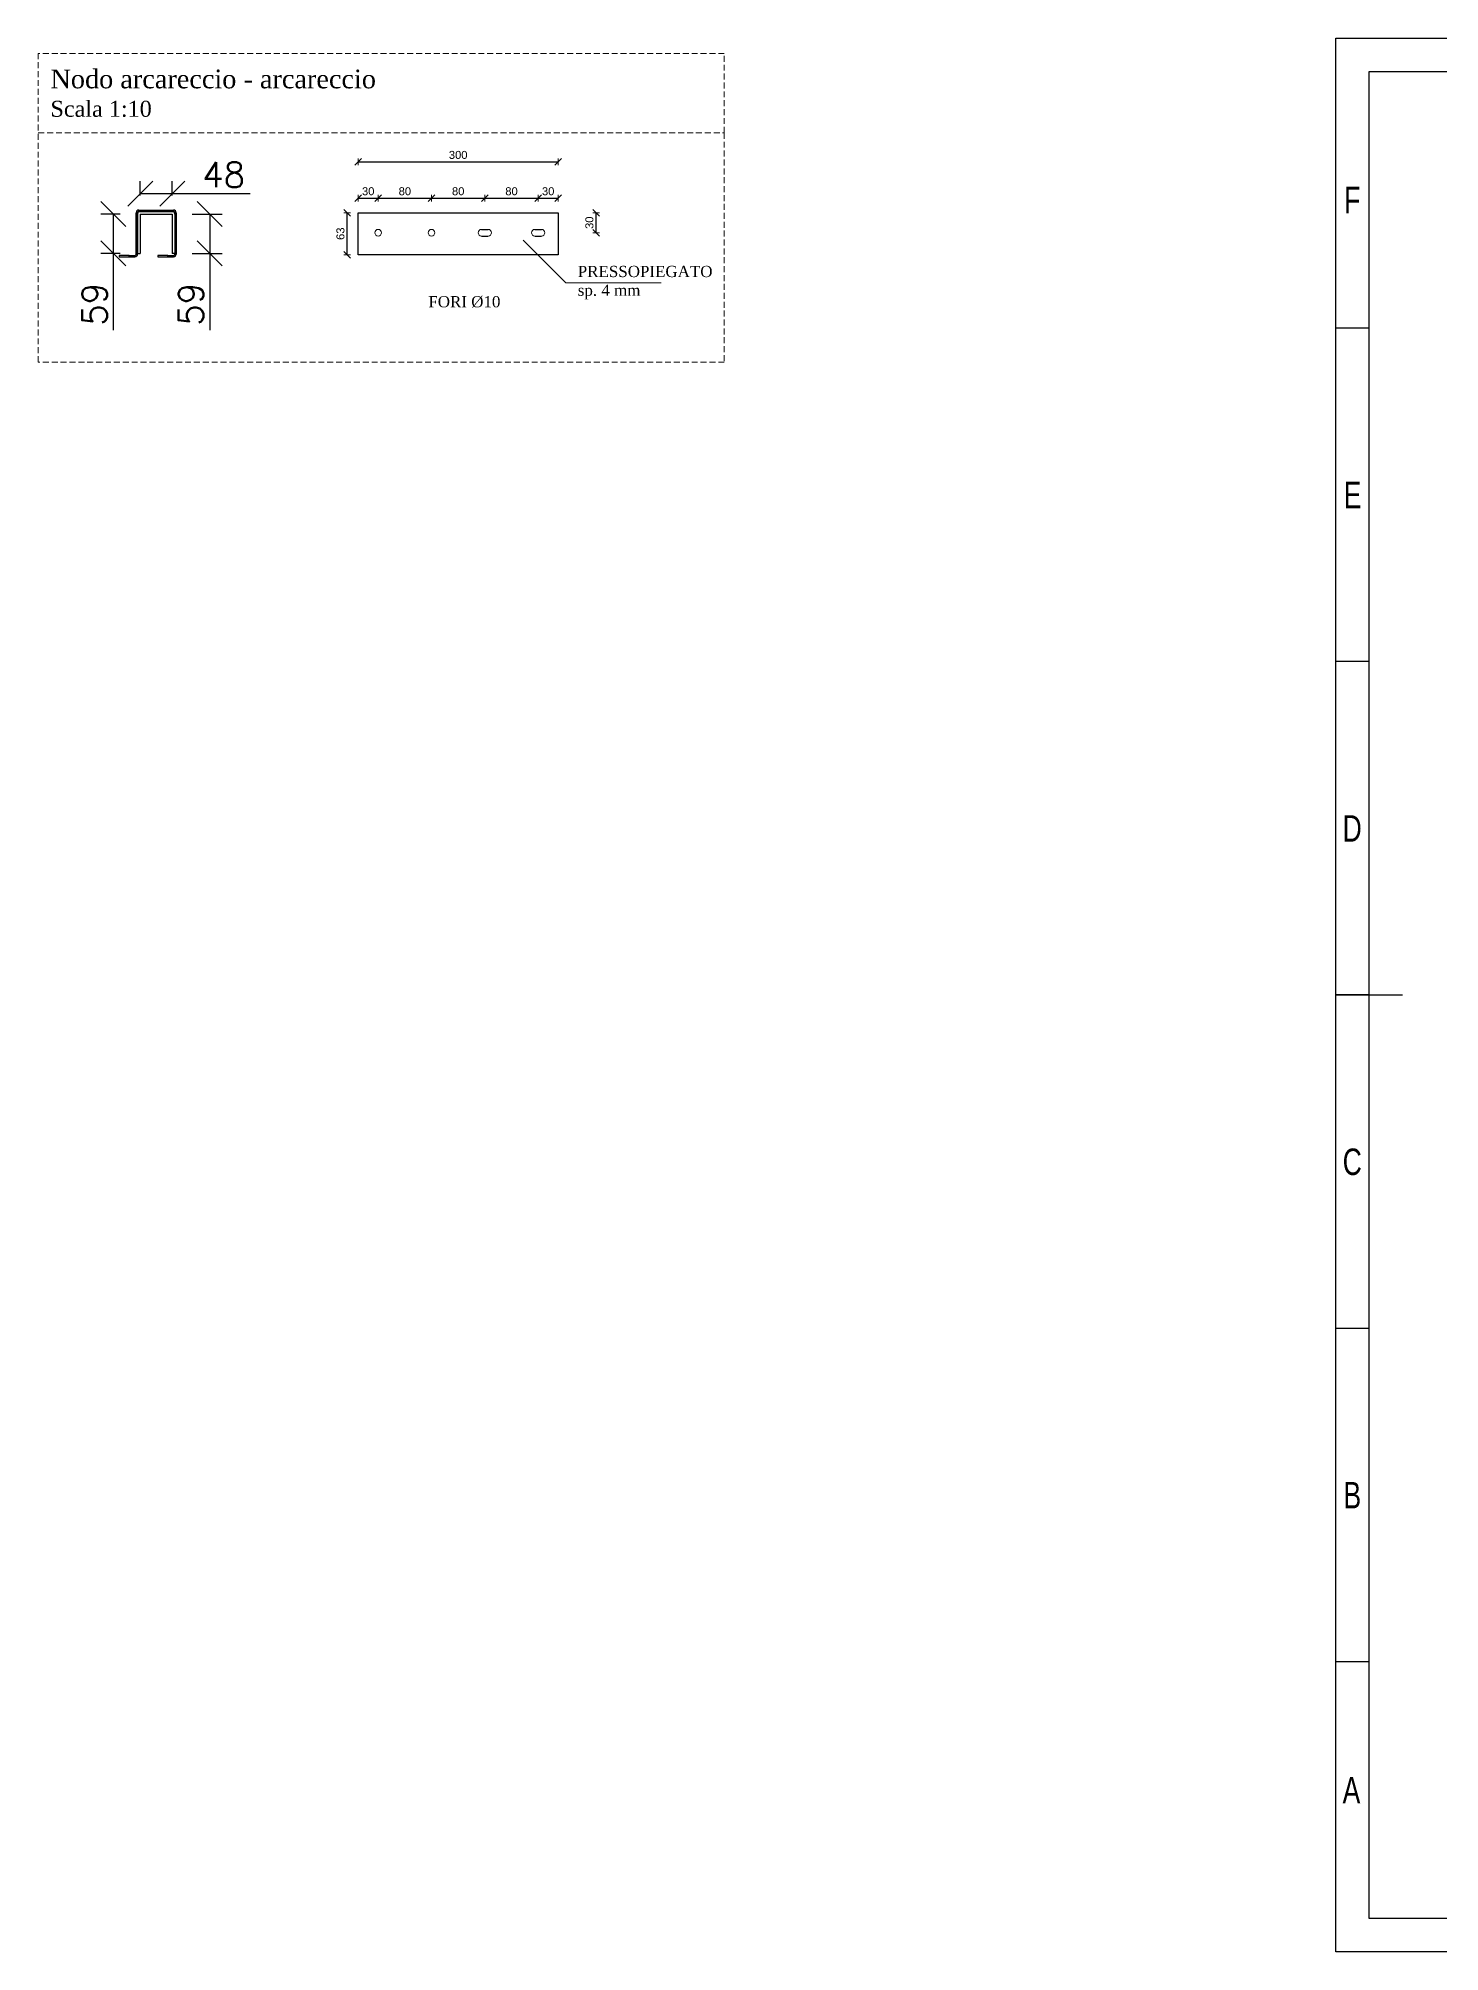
# Model space of a CAD drawing. Header units: millimetres. Extents: x -116399 to 112199, y -90759 to -31335.
# Drawn here: x 30360 to 32463, y -41064 to -38194 of the extents above; entities that cross this region are included whole.
import ezdxf

# ---------------------------------------------------------------- set-up
doc = ezdxf.new("R2010")
doc.units = ezdxf.units.MM
doc.linetypes.add('HIDDEN', pattern=[1.905, 1.27, -0.635])
for name, color, linetype, lineweight in [('AZF_0', 7, 'Continuous', 9), ('AZF_2', 2, 'Continuous', 25), ('AZF_QUOTE', 142, 'Continuous', 5), ('cartiglio', 7, 'Continuous', 15)]:
    doc.layers.add(name, color=color, linetype=linetype, lineweight=lineweight)
doc.styles.add('Annotative', font='simplex.shx', dxfattribs={"height": 2.5})
doc.styles.add('SLDTEXTSTYLE0', font='TXT', dxfattribs={"width": 0.75})
doc.styles.get("Standard").update_dxf_attribs({"font": 'arial.ttf'})
doc.dimstyles.new('Annotative', dxfattribs={"dimscale": 0, "dimtxt": 2.5, "dimasz": 2.5, "dimexe": 1.25, "dimexo": 2, "dimtad": 1, "dimtxsty": 'Annotative', "dimblk": 'OBLIQUE', "dimcen": 2.5, "dimazin": 3, "dimtfac": 1, "dimtmove": 0, "dimatfit": 3, "dimfxl": 1})
doc.dimstyles.new('Q5', dxfattribs={"dimtxt": 12, "dimasz": 0.2, "dimexe": 1.25, "dimexo": 0.75, "dimgap": 4, "dimtad": 1, "dimzin": 12, "dimdsep": 46, "dimtxsty": 'Standard', "dimblk": 'Q', "dimcen": 2.5, "dimse1": 1, "dimse2": 1, "dimazin": 3, "dimtfac": 1.25, "dimtix": 1, "dimtmove": 2, "dimatfit": 3, "dimldrblk": 'Q', "dimfxl": 1, "dimtolj": 1, "dimtzin": 12})

# ---------------------------------------------------------------- blocks, each defined once
blk = doc.blocks.new('1_10 TERRANOVA oriz A3')
at = {"color": 7, "linetype": 'Continuous'}
for p, q in [((0, -2870), (0, 0)), ((0, 0), (4000, 0)), ((50, -2820), (50, -50)), ((50, -50), (3950, -50)), ((50, -435), (0, -435)), ((50, -935), (0, -935)), ((0, -1435), (100, -1435)), ((50, -1435), (0, -1435)), ((50, -1935), (0, -1935)), ((50, -2435), (0, -2435)), ((3950, -2820), (50, -2820)), ((4000, -2870), (0, -2870))]:
    blk.add_line(p, q, dxfattribs=at)
at = {"color": 7, "linetype": 'Continuous', "char_height": 39.7, "attachment_point": 2, "style": 'SLDTEXTSTYLE0'}
for s, insert in [('F', (24.6, -222.8)), ('E', (25.1, -665.3)), ('D', (24.5, -1165.3)), ('C', (24.6, -1665.3)), ('B', (24.7, -2165.3)), ('A', (23.4, -2607.8))]:
    blk.add_mtext(s, dxfattribs=dict(at, insert=insert))
blk = doc.blocks.new('Q')
at = {"color": 4}
blk.add_line((-25, -25), (25, 25), dxfattribs=at)
blk.add_line((0, -25), (0, 25))
blk = doc.blocks.new('*D126')
at = {"layer": 'AZF_QUOTE', "color": 0, "lineweight": -2}
blk.add_line((30840.5, -38433.4), (30870.1, -38433.4), dxfattribs=at)
at = {"layer": 'Defpoints', "color": 0}
for p in [(30840.3, -38455.4), (30870.3, -38433.4), (30870.3, -38485.4)]:
    blk.add_point(p, dxfattribs=at)
at = {"layer": 'AZF_QUOTE', "color": 0, "lineweight": -2, "xscale": 0.2, "yscale": 0.2, "zscale": 0.2, "rotation": 180}
blk.add_blockref('Q', (30840.3, -38433.4), dxfattribs=at)
at = {"layer": 'AZF_QUOTE', "color": 0, "lineweight": -2, "xscale": 0.2, "yscale": 0.2, "zscale": 0.2}
blk.add_blockref('Q', (30870.3, -38433.4), dxfattribs=at)
at = {"layer": 'AZF_QUOTE', "color": 0, "insert": (30855.3, -38423.3), "char_height": 12, "attachment_point": 5}
blk.add_mtext('\\A1;30', dxfattribs=at)
blk = doc.blocks.new('*D127')
at = {"layer": 'AZF_QUOTE', "color": 0, "lineweight": -2}
blk.add_line((30870.5, -38433.4), (30950.1, -38433.4), dxfattribs=at)
at = {"layer": 'Defpoints', "color": 0}
for p in [(30950.3, -38433.4), (30870.3, -38485.4), (30950.3, -38485.4)]:
    blk.add_point(p, dxfattribs=at)
at = {"layer": 'AZF_QUOTE', "color": 0, "lineweight": -2, "xscale": 0.2, "yscale": 0.2, "zscale": 0.2, "rotation": 180}
blk.add_blockref('Q', (30870.3, -38433.4), dxfattribs=at)
at = {"layer": 'AZF_QUOTE', "color": 0, "lineweight": -2, "xscale": 0.2, "yscale": 0.2, "zscale": 0.2}
blk.add_blockref('Q', (30950.3, -38433.4), dxfattribs=at)
at = {"layer": 'AZF_QUOTE', "color": 0, "insert": (30910.3, -38423.3), "char_height": 12, "attachment_point": 5}
blk.add_mtext('\\A1;80', dxfattribs=at)
blk = doc.blocks.new('*D128')
at = {"layer": 'AZF_QUOTE', "color": 0, "lineweight": -2}
blk.add_line((30950.5, -38433.4), (31030.1, -38433.4), dxfattribs=at)
at = {"layer": 'Defpoints', "color": 0}
for p in [(31030.3, -38433.4), (30950.3, -38485.4), (31030.3, -38480.4)]:
    blk.add_point(p, dxfattribs=at)
at = {"layer": 'AZF_QUOTE', "color": 0, "lineweight": -2, "xscale": 0.2, "yscale": 0.2, "zscale": 0.2, "rotation": 180}
blk.add_blockref('Q', (30950.3, -38433.4), dxfattribs=at)
at = {"layer": 'AZF_QUOTE', "color": 0, "lineweight": -2, "xscale": 0.2, "yscale": 0.2, "zscale": 0.2}
blk.add_blockref('Q', (31030.3, -38433.4), dxfattribs=at)
at = {"layer": 'AZF_QUOTE', "color": 0, "insert": (30990.3, -38423.3), "char_height": 12, "attachment_point": 5}
blk.add_mtext('\\A1;80', dxfattribs=at)
blk = doc.blocks.new('*D129')
at = {"layer": 'AZF_QUOTE', "color": 0, "lineweight": -2}
blk.add_line((31030.5, -38433.4), (31110.1, -38433.4), dxfattribs=at)
at = {"layer": 'Defpoints', "color": 0}
for p in [(31110.3, -38433.4), (31030.3, -38480.4), (31110.3, -38485.4)]:
    blk.add_point(p, dxfattribs=at)
at = {"layer": 'AZF_QUOTE', "color": 0, "lineweight": -2, "xscale": 0.2, "yscale": 0.2, "zscale": 0.2, "rotation": 180}
blk.add_blockref('Q', (31030.3, -38433.4), dxfattribs=at)
at = {"layer": 'AZF_QUOTE', "color": 0, "lineweight": -2, "xscale": 0.2, "yscale": 0.2, "zscale": 0.2}
blk.add_blockref('Q', (31110.3, -38433.4), dxfattribs=at)
at = {"layer": 'AZF_QUOTE', "color": 0, "insert": (31070.3, -38423.3), "char_height": 12, "attachment_point": 5}
blk.add_mtext('\\A1;80', dxfattribs=at)
blk = doc.blocks.new('*D130')
at = {"layer": 'AZF_QUOTE', "color": 0, "lineweight": -2}
blk.add_line((31110.5, -38433.4), (31140.1, -38433.4), dxfattribs=at)
at = {"layer": 'Defpoints', "color": 0}
for p in [(31140.3, -38433.4), (31140.3, -38455.4), (31110.3, -38480.4)]:
    blk.add_point(p, dxfattribs=at)
at = {"layer": 'AZF_QUOTE', "color": 0, "lineweight": -2, "xscale": 0.2, "yscale": 0.2, "zscale": 0.2, "rotation": 180}
blk.add_blockref('Q', (31110.3, -38433.4), dxfattribs=at)
at = {"layer": 'AZF_QUOTE', "color": 0, "lineweight": -2, "xscale": 0.2, "yscale": 0.2, "zscale": 0.2}
blk.add_blockref('Q', (31140.3, -38433.4), dxfattribs=at)
at = {"layer": 'AZF_QUOTE', "color": 0, "insert": (31125.3, -38423.3), "char_height": 12, "attachment_point": 5}
blk.add_mtext('\\A1;30', dxfattribs=at)
blk = doc.blocks.new('*D124')
at = {"layer": 'AZF_QUOTE', "color": 0, "lineweight": -2}
blk.add_line((30840.5, -38379), (31140.1, -38379), dxfattribs=at)
at = {"layer": 'Defpoints', "color": 0}
for p in [(31140.3, -38379), (30840.3, -38455.4), (31140.3, -38455.4)]:
    blk.add_point(p, dxfattribs=at)
at = {"layer": 'AZF_QUOTE', "color": 0, "lineweight": -2, "xscale": 0.2, "yscale": 0.2, "zscale": 0.2, "rotation": 180}
blk.add_blockref('Q', (30840.3, -38379), dxfattribs=at)
at = {"layer": 'AZF_QUOTE', "color": 0, "lineweight": -2, "xscale": 0.2, "yscale": 0.2, "zscale": 0.2}
blk.add_blockref('Q', (31140.3, -38379), dxfattribs=at)
at = {"layer": 'AZF_QUOTE', "color": 0, "insert": (30990.3, -38368.8), "char_height": 12, "attachment_point": 5}
blk.add_mtext('\\A1;300', dxfattribs=at)
blk = doc.blocks.new('*D131')
at = {"layer": 'AZF_QUOTE', "color": 0, "lineweight": -2}
blk.add_line((30823.8, -38518.2), (30823.8, -38455.6), dxfattribs=at)
at = {"layer": 'Defpoints', "color": 0}
for p in [(30823.8, -38455.4), (30840.3, -38455.4), (30840.3, -38518.4)]:
    blk.add_point(p, dxfattribs=at)
at = {"layer": 'AZF_QUOTE', "color": 0, "lineweight": -2, "xscale": 0.2, "yscale": 0.2, "zscale": 0.2}
for p, rotation in [((30823.8, -38455.4), 90), ((30823.8, -38518.4), 270)]:
    blk.add_blockref('Q', p, dxfattribs=dict(at, rotation=rotation))
at = {"layer": 'AZF_QUOTE', "color": 0, "insert": (30813.7, -38486.9), "char_height": 12, "attachment_point": 5, "rotation": 90}
blk.add_mtext('\\A1;63', dxfattribs=at)
blk = doc.blocks.new('*D125')
at = {"layer": 'AZF_QUOTE', "color": 0, "lineweight": -2}
blk.add_line((31197.3, -38485.2), (31197.3, -38455.6), dxfattribs=at)
at = {"layer": 'Defpoints', "color": 0}
for p in [(31110.3, -38455.4), (31197.3, -38455.4), (31110.3, -38485.4)]:
    blk.add_point(p, dxfattribs=at)
at = {"layer": 'AZF_QUOTE', "color": 0, "lineweight": -2, "xscale": 0.2, "yscale": 0.2, "zscale": 0.2}
for p, rotation in [((31197.3, -38455.4), 90), ((31197.3, -38485.4), 270)]:
    blk.add_blockref('Q', p, dxfattribs=dict(at, rotation=rotation))
at = {"layer": 'AZF_QUOTE', "color": 0, "insert": (31187.2, -38470.4), "char_height": 12, "attachment_point": 5, "rotation": 90}
blk.add_mtext('\\A1;30', dxfattribs=at)
blk = doc.blocks.new('_Oblique')
at = {"color": 0, "linetype": 'ByBlock', "lineweight": -2}
blk.add_line((-0.5, -0.5), (0.5, 0.5), dxfattribs=at)
blk = doc.blocks.new('*D399')
at = {"color": 8, "lineweight": -2}
for p, q in [((30483.2, -38457.4), (30454.1, -38457.4)), ((30472.9, -38457.4), (30472.9, -38516.4)), ((30483.2, -38516.4), (30454.1, -38516.4)), ((30472.9, -38516.4), (30472.9, -38631.6))]:
    blk.add_line(p, q, dxfattribs=at)
at = {"layer": 'Defpoints', "color": 0}
for p in [(30513.2, -38457.4), (30472.9, -38516.4), (30513.2, -38516.4)]:
    blk.add_point(p, dxfattribs=at)
at = {"color": 8, "lineweight": -2, "xscale": 37.5, "yscale": 37.5, "zscale": 37.5}
for p, rotation in [((30472.9, -38457.4), 90), ((30472.9, -38516.4), 270)]:
    blk.add_blockref('_Oblique', p, dxfattribs=dict(at, rotation=rotation))
at = {"insert": (30444.7, -38592.7), "char_height": 37.5, "attachment_point": 5, "rotation": 90, "style": 'Annotative'}
blk.add_mtext('59', dxfattribs=at)
blk = doc.blocks.new('*D400')
at = {"color": 8, "lineweight": -2}
for p, q in [((30513.2, -38429.4), (30513.2, -38407.9)), ((30513.2, -38426.7), (30561.2, -38426.7)), ((30561.2, -38429.4), (30561.2, -38407.9)), ((30561.2, -38426.7), (30678.2, -38426.7))]:
    blk.add_line(p, q, dxfattribs=at)
at = {"layer": 'Defpoints', "color": 0}
for p in [(30561.2, -38426.7), (30513.2, -38459.4), (30561.2, -38459.4)]:
    blk.add_point(p, dxfattribs=at)
at = {"color": 8, "lineweight": -2, "xscale": 37.5, "yscale": 37.5, "zscale": 37.5, "rotation": 180}
blk.add_blockref('_Oblique', (30513.2, -38426.7), dxfattribs=at)
at = {"color": 8, "lineweight": -2, "xscale": 37.5, "yscale": 37.5, "zscale": 37.5}
blk.add_blockref('_Oblique', (30561.2, -38426.7), dxfattribs=at)
at = {"insert": (30638.5, -38398.5), "char_height": 37.5, "attachment_point": 5, "style": 'Annotative'}
blk.add_mtext('48', dxfattribs=at)
blk = doc.blocks.new('*D401')
at = {"color": 8, "lineweight": -2}
for p, q in [((30591.2, -38457.4), (30636.3, -38457.4)), ((30617.5, -38457.4), (30617.5, -38516.4)), ((30591.2, -38516.4), (30636.3, -38516.4)), ((30617.5, -38516.4), (30617.5, -38631.6))]:
    blk.add_line(p, q, dxfattribs=at)
at = {"layer": 'Defpoints', "color": 0}
for p in [(30561.2, -38457.4), (30561.2, -38516.4), (30617.5, -38516.4)]:
    blk.add_point(p, dxfattribs=at)
at = {"color": 8, "lineweight": -2, "xscale": 37.5, "yscale": 37.5, "zscale": 37.5}
for p, rotation in [((30617.5, -38457.4), 90), ((30617.5, -38516.4), 270)]:
    blk.add_blockref('_Oblique', p, dxfattribs=dict(at, rotation=rotation))
at = {"insert": (30589.4, -38592.7), "char_height": 37.5, "attachment_point": 5, "rotation": 90, "style": 'Annotative'}
blk.add_mtext('59', dxfattribs=at)
blk = doc.blocks.new('A$C4b1de92e')
at = {"color": 1}
for p, q in [((-24, 0), (24, 0)), ((-28, -4), (-28, -63)), ((-24, -4), (24, -4)), ((-24, -4), (-24, -63)), ((24, -4), (24, -63)), ((28, -4), (28, -63)), ((-28, -63), (-24, -63)), ((28, -63), (24, -63))]:
    blk.add_line(p, q, dxfattribs=at)
for centre, start, end in [((-24, -4), 90, 180), ((24, -4), 0, 90)]:
    blk.add_arc(centre, 4, start, end, dxfattribs=at)

msp = doc.modelspace()

# ---------------------------------------------------------------- linework, layer by layer
at = {"color": 7, "linetype": 'Continuous', "lineweight": 25}
for p, q in [((30507.241, -38455.385), (30509.241, -38455.385)), ((30507.241, -38517.385), (30507.241, -38455.385)), ((30509.241, -38517.385), (30509.241, -38455.385)), ((30511.241, -38453.385), (30511.241, -38451.385)), ((30511.241, -38451.385), (30563.241, -38451.385)), ((30511.241, -38453.385), (30563.241, -38453.385)), ((30563.241, -38451.385), (30563.241, -38453.385)), ((30565.241, -38455.385), (30567.241, -38455.385)), ((30565.241, -38455.385), (30565.241, -38517.385)), ((30567.241, -38455.385), (30567.241, -38517.385)), ((30496.741, -38519.385), (30481.741, -38519.385)), ((30481.741, -38519.385), (30481.741, -38521.385)), ((30481.741, -38521.385), (30496.741, -38521.385)), ((30496.741, -38519.385), (30505.241, -38519.385)), ((30496.741, -38521.385), (30496.741, -38519.385)), ((30496.741, -38521.385), (30505.241, -38521.385)), ((30505.241, -38519.385), (30505.241, -38521.385)), ((30507.241, -38517.385), (30509.241, -38517.385)), ((30554.741, -38519.385), (30539.741, -38519.385)), ((30539.741, -38519.385), (30539.741, -38521.385)), ((30539.741, -38521.385), (30554.741, -38521.385)), ((30554.741, -38519.385), (30563.241, -38519.385)), ((30554.741, -38521.385), (30554.741, -38519.385)), ((30554.741, -38521.385), (30563.241, -38521.385)), ((30563.241, -38519.385), (30563.241, -38521.385)), ((30565.241, -38517.385), (30567.241, -38517.385))]:
    msp.add_line(p, q, dxfattribs=at)
for p, q in [((31025.304, -38480.385), (31035.304, -38480.385)), ((31105.304, -38480.385), (31115.304, -38480.385)), ((31025.304, -38490.385), (31035.304, -38490.385)), ((31105.304, -38490.385), (31115.304, -38490.385))]:
    msp.add_line(p, q)
for centre, radius, start, end in [((30511.241, -38455.385), 4, 90, 180), ((30511.241, -38455.385), 2, 90, 180), ((30563.241, -38455.385), 4, 0, 90), ((30563.241, -38455.385), 2, 0, 90), ((30505.241, -38517.385), 2, 270, 0), ((30505.241, -38517.385), 4, 270, 0), ((30563.241, -38517.385), 4, 270, 0), ((30563.241, -38517.385), 2, 270, 0)]:
    msp.add_arc(centre, radius, start, end, dxfattribs=at)
at = {"layer": 'AZF_0', "linetype": 'HIDDEN', "ltscale": 7}
for points in [[(30360.269, -38335.618), (31389.522, -38335.618), (31389.522, -38216.364), (30360.269, -38216.364)], [(30360.269, -38335.618), (31389.522, -38335.618), (31389.522, -38679.491), (30360.269, -38679.491)]]:
    msp.add_lwpolyline(points, close=True, dxfattribs=at)
at = {"layer": 'AZF_0'}
msp.add_lwpolyline([(31087.913, -38496.622), (31151.711, -38560.421), (31294.612, -38560.421)], dxfattribs=at)
for centre in [(30870.304, -38485.385), (30950.304, -38485.385)]:
    msp.add_circle(centre, 5, dxfattribs=at)
for centre, start, end in [((31025.304, -38485.385), 90, 270), ((31035.304, -38485.385), 270, 90), ((31105.304, -38485.385), 90, 270), ((31115.304, -38485.385), 270, 90)]:
    msp.add_arc(centre, 5, start, end, dxfattribs=at)
at = {"layer": 'AZF_2'}
msp.add_lwpolyline([(30840.304, -38455.385), (31140.304, -38455.385), (31140.304, -38518.385), (30840.304, -38518.385)], close=True, dxfattribs=at)

# ---------------------------------------------------------------- block references
for name, p in [('1_10 TERRANOVA oriz A3', (32307.119, -38193.762)), ('A$C4b1de92e', (30537.241, -38453.385))]:
    msp.add_blockref(name, p)

# ---------------------------------------------------------------- texts
at = {"layer": 'cartiglio', "attachment_point": 5}
for s, insert, char_height, width in [('\\pxql;{\\fTimes New Roman|b0|i0|c0|p18;\\H0.7018x;Nodo arcareccio - arcareccio\\P\\H0.85494x;Scala 1:10}', (30857.351, -38276.416), 40, 957.55158), ('\\pxql;{\\fTimes New Roman|b0|i0|c0|p18;\\H0.7018x;PRESSOPIEGATO\\Psp. 4 mm}', (31645.163, -38560.296, 0), 24, 950.82796), ('\\pxql;{\\fTimes New Roman|b0|i0|c0|p18;\\H0.7018x;FORI %%C10}', (31415.639, -38589.234, 0), 24, 940.22545)]:
    msp.add_mtext(s, dxfattribs=dict(at, insert=insert, char_height=char_height, width=width))

# ---------------------------------------------------------------- dimensions: what is measured, and where the dimension line sits
dim = msp.add_linear_dim(base=(30561.241, -38426.675), p1=(30513.241, -38459.385), p2=(30561.241, -38459.385), dimstyle='Annotative', override={"dimscale": 0, "dimtix": 0, "dimtofl": 1, "dimtmove": 0, "dimatfit": 3})
dim.commit()
dim.dimension.update_dxf_attribs({"geometry": '*D400', "text_midpoint": (30638.473, -38398.55)})
for base, p1, p2, picture, middle in [((30472.872, -38516.385), (30513.241, -38457.385), (30513.241, -38516.385), '*D399', (30444.747, -38592.725)), ((30617.524, -38516.385), (30561.241, -38457.385), (30561.241, -38516.385), '*D401', (30589.399, -38592.725))]:
    dim = msp.add_linear_dim(base=base, p1=p1, p2=p2, angle=90, dimstyle='Annotative', override={"dimscale": 0, "dimtix": 0, "dimtofl": 1, "dimtmove": 0, "dimatfit": 3})
    dim.commit()
    dim.dimension.update_dxf_attribs({"geometry": picture, "text_midpoint": middle})
at = {"layer": 'AZF_QUOTE'}
for base, p1, p2, picture, middle in [((31140.304, -38378.971), (30840.304, -38455.385), (31140.304, -38455.385), '*D124', (30990.304, -38368.84)), ((30950.304, -38433.439), (30870.304, -38485.385), (30950.304, -38485.385), '*D127', (30910.304, -38423.312)), ((31030.304, -38433.439), (30950.304, -38485.385), (31030.304, -38480.385), '*D128', (30990.304, -38423.312)), ((31110.304, -38433.439), (31030.304, -38480.385), (31110.304, -38485.385), '*D129', (31070.304, -38423.312)), ((31140.304, -38433.439), (31110.304, -38480.385), (31140.304, -38455.385), '*D130', (31125.304, -38423.308))]:
    dim = msp.add_linear_dim(base=base, p1=p1, p2=p2, dimstyle='Q5', override={"dimblk": 'Q'}, dxfattribs=at)
    dim.commit()
    dim.dimension.update_dxf_attribs({"geometry": picture, "text_midpoint": middle})
dim = msp.add_linear_dim(base=(30870.304, -38433.439), p1=(30840.304, -38455.385), p2=(30870.304, -38485.385), dimstyle='Q5', dxfattribs=at)
dim.commit()
dim.dimension.update_dxf_attribs({"geometry": '*D126', "text_midpoint": (30855.304, -38423.308)})
for base, p1, p2, picture, middle in [((30823.847, -38455.385), (30840.304, -38518.385), (30840.304, -38455.385), '*D131', (30813.716, -38486.885)), ((31197.338, -38455.385), (31110.304, -38485.385), (31110.304, -38455.385), '*D125', (31187.207, -38470.385))]:
    dim = msp.add_linear_dim(base=base, p1=p1, p2=p2, angle=90, dimstyle='Q5', override={"dimblk": 'Q'}, dxfattribs=at)
    dim.commit()
    dim.dimension.update_dxf_attribs({"geometry": picture, "text_midpoint": middle})

doc.saveas('drawing.dxf')
